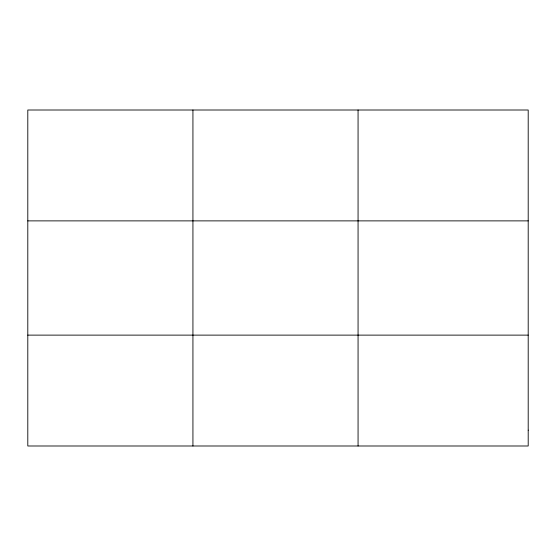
<?xml version="1.0" encoding="UTF-8"?>
<svg xmlns="http://www.w3.org/2000/svg" width="556" height="556" viewBox="0 0 556 556"><rect width="100%" height="100%" fill="white"/><g stroke="black" fill="none" stroke-linecap="round" stroke-linejoin="round"><path stroke-width="0.83" d="M192.932 110.005L192.932 445.995M358.064 110.005L358.064 445.995M27.8 220.878L528.2 220.878M27.8 335.122L528.2 335.122M528.2 430.156L528.2 445.995L27.8 445.995L27.8 110.005L528.2 110.005L528.2 430.156"/></g></svg>
